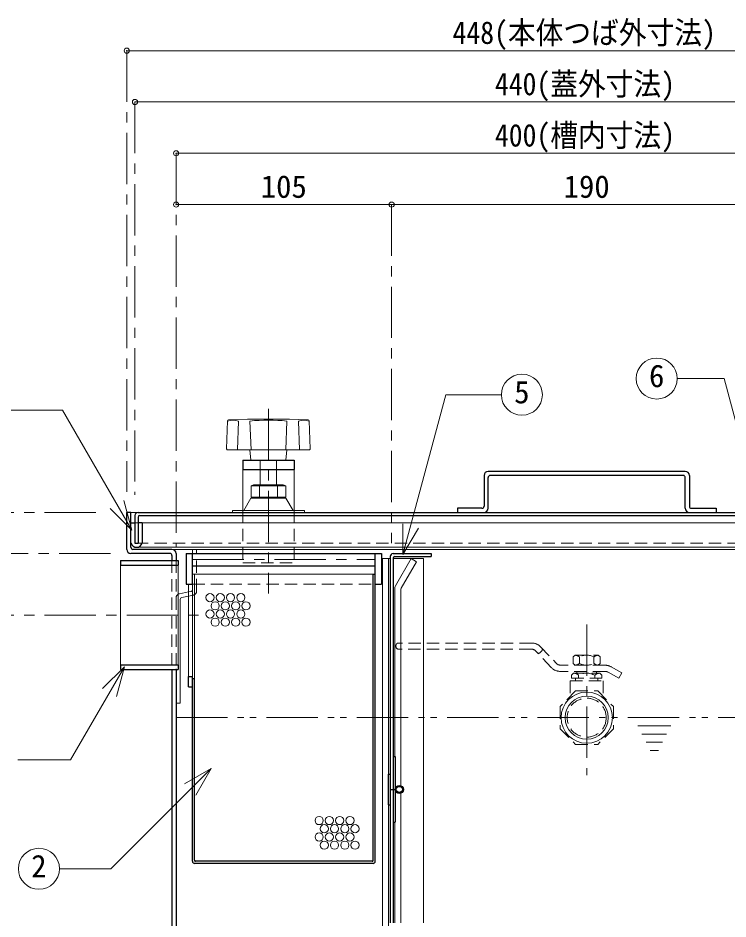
# Model space of a CAD drawing. Units: millimetres at full size, sheet at 1:5; details may follow other scales. Extents: x -1061 to 964, y -679 to 726.
# Drawn here: x -758.9 to -413.1, y -384.6 to 54.4 of the extents above; entities that cross this region are included whole.
import ezdxf
from ezdxf.enums import TextEntityAlignment as Align

# ---------------------------------------------------------------- set-up
doc = ezdxf.new("R2010")
doc.units = ezdxf.units.MM
doc.header["$LTSCALE"] = 5
doc.header["$PDMODE"] = 32
doc.header["$PDSIZE"] = 2.5
for name, pattern in [('CHAIN1', [8, 5, -1, 1, -1]), ('DASHED1', [1.8, 1.2, -0.6]), ('DOUBLE_CHAIN1', [8.8, 5, -1, 0.6, -0.6, 0.6, -1])]:
    doc.linetypes.add(name, pattern=pattern)
doc.layers.add('0-0', color=4, linetype='Continuous', lineweight=9)
doc.styles.add('ＭＳ ゴシック', font='')
doc.styles.get('ＭＳ ゴシック').set_extended_font_data('MS Gothic')

msp = doc.modelspace()

# ---------------------------------------------------------------- linework, layer by layer
at = {"layer": '0-0', "linetype": 'CHAIN1'}
for p, q in [((-705.901, 38.457), (-705.901, -176.543)), ((-701.901, 13.457), (-701.901, -178.043)), ((-681.901, -11.543), (-681.901, -203.543)), ((-576.901, -36.543), (-576.901, -201.543)), ((-636.901, -136.043), (-636.901, -226.043)), ((-905.901, -186.543), (-715.901, -186.543)), ((-713.901, -206.543), (-880.901, -206.543)), ((-673.901, -209.543), (-584.901, -209.543)), ((-905.901, -236.543), (-665.901, -236.543)), ((-481.901, -241.119), (-481.901, -314.543))]:
    msp.add_line(p, q, dxfattribs=at)
at = {"layer": '0-0'}
for p, q in [((-705.901, 38.457), (-257.901, 38.457)), ((-261.901, 13.457), (-701.901, 13.457)), ((-681.901, -11.543), (-281.901, -11.543)), ((-576.901, -36.543), (-681.901, -36.543)), ((-386.901, -36.543), (-576.901, -36.543)), ((-649.401, -165.543), (-649.401, -185.543)), ((-624.401, -165.543), (-624.401, -185.543)), ((-700.401, -186.543), (-703.901, -186.543)), ((-698.401, -191.543), (-265.401, -191.543)), ((-701.151, -203.543), (-379.901, -203.543)), ((-683.901, -204.543), (-673.901, -204.543)), ((-671.901, -204.543), (-379.901, -204.543)), ((-578.401, -209.043), (-577.651, -209.043)), ((-561.401, -209.043), (-576.151, -209.043)), ((-561.401, -209.043), (-561.401, -386.543)), ((-672.901, -216.543), (-585.901, -216.543))]:
    msp.add_line(p, q, dxfattribs=at)
at = {"layer": '0-0', "color": 7, "lineweight": 18}
for p, q in [((-571.392, -207.119), (-550.51, -129.187)), ((-523.472, -129.187), (-550.51, -129.187)), ((-737.249, -136.642), (-762.547, -136.642)), ((-703.424, -195.229), (-737.249, -136.642)), ((-656.768, -141.978), (-657.252, -155.525)), ((-656.292, -141.496), (-647.141, -141.055)), ((-652.024, -156.043), (-651.524, -142.043)), ((-646.66, -141.043), (-627.142, -141.043)), ((-645.89, -142.043), (-645.39, -156.043)), ((-627.911, -142.043), (-628.411, -156.043)), ((-617.509, -141.496), (-626.66, -141.055)), ((-621.778, -156.043), (-622.278, -142.043)), ((-617.033, -141.978), (-616.549, -155.525)), ((-656.752, -156.043), (-617.049, -156.043)), ((-645.901, -156.043), (-645.401, -161.043)), ((-627.901, -156.043), (-628.401, -161.043)), ((-640.901, -165.543), (-640.901, -173.143)), ((-632.901, -165.543), (-632.901, -173.143)), ((-645.301, -179.143), (-645.301, -173.543)), ((-645.301, -173.543), (-628.501, -173.543)), ((-644.101, -173.143), (-629.701, -173.143)), ((-641.301, -179.143), (-641.301, -173.543)), ((-632.501, -173.543), (-629.701, -173.143)), ((-632.501, -179.143), (-632.501, -173.543)), ((-628.501, -173.543), (-629.701, -173.143)), ((-628.501, -179.143), (-628.501, -173.543)), ((-645.401, -179.543), (-648.901, -185.543)), ((-645.401, -179.543), (-628.401, -179.543)), ((-645.301, -179.143), (-628.501, -179.143)), ((-632.501, -179.143), (-629.701, -179.543)), ((-628.501, -179.143), (-629.701, -179.543)), ((-628.401, -179.543), (-624.901, -185.543)), ((-703.424, -195.229), (-707.306, -180.741)), ((-703.424, -195.229), (-714.031, -184.623)), ((-654.401, -185.543), (-654.401, -186.543)), ((-654.401, -185.543), (-619.401, -185.543)), ((-619.401, -185.543), (-619.401, -186.543)), ((-571.392, -207.119), (-571.392, -192.119)), ((-571.392, -207.119), (-563.892, -194.129)), ((-673.901, -204.543), (-671.901, -204.543)), ((-673.901, -206.543), (-673.901, -204.543)), ((-671.901, -206.543), (-671.901, -204.543)), ((-578.401, -209.043), (-581.401, -209.043)), ((-581.401, -209.043), (-581.401, -436.543)), ((-578.401, -209.043), (-578.401, -314.043)), ((-574.999, -222.347), (-567.318, -209.043)), ((-572.2, -223.499), (-564.72, -210.543)), ((-564.72, -210.543), (-567.318, -209.043)), ((-708.901, -260.843), (-708.901, -212.243)), ((-680.901, -260.843), (-680.901, -212.243)), ((-673.901, -216.543), (-672.901, -216.543)), ((-672.901, -267.543), (-672.901, -216.543)), ((-675.901, -266.543), (-675.901, -221.543)), ((-673.901, -266.543), (-673.901, -221.543)), ((-575.401, -223.847), (-575.401, -305.543)), ((-680.294, -226.194), (-675.901, -225.312)), ((-675.901, -227.352), (-679.097, -227.994)), ((-572.401, -224.249), (-572.401, -319.689)), ((-679.901, -228.974), (-679.901, -279.543)), ((-707.058, -261.774), (-717.664, -272.381)), ((-707.058, -261.774), (-710.94, -276.263)), ((-681.901, -279.543), (-679.901, -279.543)), ((-664.776, -311.358), (-677.766, -318.858)), ((-664.776, -311.358), (-672.276, -324.349)), ((-572.401, -323.397), (-572.401, -386.543)), ((-578.401, -329.043), (-578.401, -436.543)), ((-575.401, -337.543), (-575.401, -386.543))]:
    msp.add_line(p, q, dxfattribs=at)
at = {"layer": '0-0', "color": 5, "lineweight": 25}
for p, q in [((-649.401, -161.043), (-649.401, -165.543)), ((-649.401, -161.043), (-624.401, -161.043)), ((-624.401, -161.043), (-624.401, -165.543)), ((-649.401, -165.543), (-624.401, -165.543)), ((-433.901, -166.543), (-529.901, -166.543)), ((-531.901, -168.543), (-531.901, -183.543)), ((-529.901, -184.543), (-529.901, -169.543)), ((-434.901, -168.543), (-528.901, -168.543)), ((-433.901, -184.543), (-433.901, -169.543)), ((-431.901, -168.543), (-431.901, -183.543)), ((-703.901, -186.543), (-705.901, -186.543)), ((-705.901, -204.543), (-705.901, -186.543)), ((-703.901, -203.543), (-703.901, -186.543)), ((-701.901, -188.043), (-701.901, -201.543)), ((-700.401, -186.543), (-263.401, -186.543)), ((-699.651, -188.043), (-264.151, -188.043)), ((-544.901, -184.543), (-544.901, -186.543)), ((-532.901, -184.543), (-544.901, -184.543)), ((-430.901, -184.543), (-418.901, -184.543)), ((-418.901, -184.543), (-418.901, -186.543)), ((-703.901, -191.543), (-701.901, -191.543)), ((-700.401, -188.793), (-700.401, -201.543)), ((-698.401, -191.543), (-700.401, -191.543)), ((-698.401, -191.543), (-698.401, -201.543)), ((-701.901, -201.543), (-700.401, -201.543)), ((-683.901, -204.543), (-702.901, -204.543)), ((-708.901, -210.043), (-680.901, -210.043)), ((-708.901, -210.043), (-708.901, -212.243)), ((-684.901, -206.543), (-703.901, -206.543)), ((-683.901, -207.543), (-683.901, -210.043)), ((-681.901, -206.543), (-681.901, -210.043)), ((-680.901, -210.043), (-680.901, -212.243)), ((-676.901, -206.543), (-581.901, -206.543)), ((-676.901, -206.543), (-676.901, -221.543)), ((-584.901, -356.543), (-584.901, -206.543)), ((-581.901, -206.543), (-581.901, -221.543)), ((-577.651, -208.043), (-577.651, -386.543)), ((-576.151, -206.543), (-557.651, -206.543)), ((-576.151, -208.793), (-576.151, -386.543)), ((-575.401, -208.043), (-557.651, -208.043)), ((-557.651, -206.543), (-557.651, -208.043)), ((-708.901, -212.243), (-680.901, -212.243)), ((-673.901, -212.543), (-584.901, -212.543)), ((-585.901, -216.543), (-584.901, -216.543)), ((-585.901, -356.043), (-585.901, -216.543)), ((-584.901, -221.543), (-581.901, -221.543)), ((-708.901, -260.843), (-680.901, -260.843)), ((-708.901, -260.843), (-708.901, -263.043)), ((-708.901, -263.043), (-680.901, -263.043)), ((-683.901, -263.043), (-683.901, -438.543)), ((-681.901, -263.043), (-681.901, -438.543)), ((-680.901, -260.843), (-680.901, -263.043)), ((-675.901, -266.543), (-673.901, -266.543)), ((-675.901, -271.543), (-675.901, -266.543)), ((-673.901, -356.543), (-673.901, -266.543)), ((-673.901, -267.543), (-672.901, -267.543)), ((-672.901, -356.043), (-672.901, -267.543)), ((-675.901, -271.543), (-673.901, -271.543)), ((-578.651, -314.043), (-577.651, -314.043)), ((-577.651, -321.543), (-575.151, -321.543)), ((-576.151, -337.543), (-575.151, -337.543)), ((-585.901, -357.543), (-672.901, -357.543)), ((-586.401, -356.543), (-672.401, -356.543))]:
    msp.add_line(p, q, dxfattribs=at)
at = {"layer": '0-0', "linetype": 'DASHED1'}
for p, q in [((-640.901, -161.043), (-640.901, -165.543)), ((-632.901, -161.043), (-632.901, -165.543)), ((-624.401, -185.543), (-624.401, -211.043)), ((-701.901, -191.543), (-700.401, -191.543)), ((-263.401, -201.543), (-700.401, -201.543)), ((-671.901, -224.911), (-671.901, -206.543)), ((-673.901, -221.543), (-584.901, -221.543)), ((-675.901, -225.312), (-674.704, -225.072)), ((-673.507, -226.872), (-675.901, -227.352)), ((-508.687, -250.181), (-573.601, -250.181)), ((-574.801, -251.981), (-574.801, -251.381)), ((-508.807, -253.181), (-573.601, -253.181)), ((-499.23, -262.068), (-506.611, -254.137)), ((-504.325, -252.061), (-496.789, -260.041)), ((-488.42, -256.984), (-487.556, -256.119)), ((-488.42, -260.116), (-488.42, -256.984)), ((-487.556, -256.119), (-476.246, -256.119)), ((-485.427, -260.116), (-485.427, -256.984)), ((-478.375, -260.116), (-478.375, -256.984)), ((-476.246, -256.119), (-475.381, -256.984)), ((-472.975, -260.981), (-494.607, -260.981)), ((-488.42, -260.116), (-487.556, -260.981)), ((-470.042, -261.747), (-464.868, -264.647)), ((-472.975, -263.981), (-494.838, -263.981)), ((-489.309, -265.864), (-488.327, -264.881)), ((-489.309, -267.343), (-489.309, -265.864)), ((-488.327, -264.881), (-475.475, -264.881)), ((-487.301, -268.543), (-487.301, -267.343)), ((-486.701, -264.881), (-486.701, -263.981)), ((-485.907, -267.343), (-485.907, -265.864)), ((-477.894, -267.343), (-477.894, -265.864)), ((-477.101, -264.881), (-477.101, -263.981)), ((-476.501, -268.543), (-476.501, -267.343)), ((-475.475, -264.881), (-474.492, -265.864)), ((-471.509, -264.364), (-466.335, -267.264)), ((-466.335, -267.264), (-464.868, -264.647)), ((-489.901, -268.543), (-473.901, -268.543)), ((-489.901, -268.543), (-489.901, -276.159)), ((-473.901, -268.543), (-473.901, -276.159)), ((-487.285, -273.543), (-494.901, -281.159)), ((-494.901, -281.159), (-494.901, -291.928)), ((-494.901, -291.928), (-487.285, -299.543)), ((-487.285, -299.543), (-476.516, -299.543))]:
    msp.add_line(p, q, dxfattribs=at)
at = {"layer": '0-0', "color": 7, "linetype": 'DASHED1', "lineweight": 18}
for p, q in [((-683.901, -210.043), (-683.901, -263.043)), ((-681.901, -210.043), (-681.901, -262.796)), ((-681.901, -263.043), (-681.901, -262.796))]:
    msp.add_line(p, q, dxfattribs=at)
at = {"layer": '0-0', "linetype": 'DOUBLE_CHAIN1'}
for p, q in [((-681.901, -286.543), (-401.076, -286.543)), ((-456.992, -290.543), (-440.992, -290.543)), ((-454.992, -294.543), (-442.992, -294.543)), ((-452.992, -298.543), (-444.992, -298.543)), ((-450.992, -302.543), (-446.992, -302.543))]:
    msp.add_line(p, q, dxfattribs=at)
at = {"layer": '0-0', "color": 7, "lineweight": 18}
for points in [[(-391.903, -207.37), (-414.964, -121.304), (-437.802, -121.304)], [(-645.301, -173.543), (-644.101, -173.143), (-641.301, -173.543)], [(-641.301, -173.543), (-636.901, -173.143), (-632.501, -173.543)], [(-645.301, -179.143), (-644.101, -179.543), (-641.301, -179.143), (-636.901, -179.543), (-632.501, -179.143)], [(-707.058, -261.774), (-733.258, -307.154), (-759.03, -307.154)], [(-664.776, -311.358), (-713.595, -360.178), (-738.692, -360.178)]]:
    msp.add_lwpolyline(points, dxfattribs=at)
at = {"layer": '0-0', "linetype": 'DASHED1'}
for points in [[(-649.401, -185.543), (-649.401, -211.043), (-624.401, -211.043)], [(-505.559, -255.268), (-505.475, -255.246), (-505.332, -255.207), (-505.192, -255.164), (-505.056, -255.115), (-504.925, -255.057), (-504.803, -254.988), (-504.736, -254.942), (-504.695, -254.909), (-504.626, -254.848), (-504.559, -254.783), (-504.494, -254.714), (-504.43, -254.644), (-504.366, -254.573), (-504.327, -254.532), (-504.251, -254.454), (-504.115, -254.321), (-503.981, -254.189), (-503.852, -254.054), (-503.736, -253.914), (-503.638, -253.765), (-503.591, -253.673), (-503.567, -253.615), (-503.532, -253.51), (-503.504, -253.401), (-503.483, -253.29), (-503.466, -253.176), (-503.452, -253.061), (-503.444, -252.994)], [(-476.246, -260.981), (-475.381, -260.116), (-475.381, -256.984)], [(-489.309, -267.343), (-474.492, -267.343), (-474.492, -265.864)], [(-487.285, -273.543), (-476.516, -273.543), (-468.901, -281.159), (-468.901, -291.928), (-476.516, -299.543)]]:
    msp.add_lwpolyline(points, dxfattribs=at)
at = {"layer": '0-0', "color": 5, "lineweight": 25}
for points in [[(-676.901, -221.543), (-673.901, -221.543), (-673.901, -206.543)], [(-576.151, -305.543), (-575.151, -305.543), (-575.151, -337.543)], [(-578.651, -314.043), (-578.651, -329.043), (-577.651, -329.043)]]:
    msp.add_lwpolyline(points, dxfattribs=at)
at = {"layer": '0-0', "color": 7, "lineweight": 18}
for centre in [(-447.802, -121.304), (-513.472, -129.187), (-748.692, -360.178)]:
    msp.add_circle(centre, 10, dxfattribs=at)
at = {"layer": '0-0'}
for centre, radius in [((-665.368, -228.033), 2), ((-660.368, -228.033), 2), ((-655.368, -228.033), 2), ((-650.368, -228.033), 2), ((-662.868, -232.033), 2), ((-657.868, -232.033), 2), ((-652.868, -232.033), 2), ((-647.868, -232.033), 2), ((-665.368, -236.033), 2), ((-660.368, -236.033), 2), ((-655.368, -236.033), 2), ((-650.368, -236.033), 2), ((-662.868, -240.033), 2), ((-657.868, -240.033), 2), ((-652.868, -240.033), 2), ((-647.868, -240.033), 2), ((-481.901, -286.543), 12.5), ((-481.901, -286.543), 10.5), ((-612.218, -336.681), 2), ((-607.218, -336.681), 2), ((-602.218, -336.681), 2), ((-597.218, -336.681), 2), ((-609.718, -340.681), 2), ((-604.718, -340.681), 2), ((-599.718, -340.681), 2), ((-594.718, -340.681), 2), ((-612.218, -344.681), 2), ((-609.718, -348.681), 2), ((-607.218, -344.681), 2), ((-604.718, -348.681), 2), ((-602.218, -344.681), 2), ((-599.718, -348.681), 2), ((-597.218, -344.681), 2), ((-594.718, -348.681), 2)]:
    msp.add_circle(centre, radius, dxfattribs=at)
at = {"layer": '0-0', "linetype": 'DASHED1'}
msp.add_circle((-481.901, -286.543), 9.5, dxfattribs=at)
at = {"layer": '0-0', "color": 5, "lineweight": 25}
for radius in [2, 1.5]:
    msp.add_circle((-573.151, -321.543), radius, dxfattribs=at)
at = {"layer": '0-0', "color": 7, "lineweight": 18}
for centre, radius, start, end in [((-654.147, -148.675), 7.131, 68.41681, 111.58319), ((-656.268, -141.996), 0.5, 92.76051, 177.95459), ((-646.66, -151.043), 10, 90, 92.76051), ((-636.901, -222.599), 81.055, 83.6327, 96.3673), ((-627.142, -151.043), 10, 87.23949, 90), ((-619.654, -148.675), 7.131, 68.41681, 111.58319), ((-617.533, -141.996), 0.5, 2.04541, 87.23949), ((-656.752, -155.543), 0.5, 177.95459, 270), ((-617.049, -155.543), 0.5, 270, 2.04541), ((-572.401, -223.847), 3, 150, 180), ((-570.901, -224.249), 1.5, 150, 180), ((-679.901, -228.155), 2, 101.34524, 120), ((-678.901, -228.974), 1, 101.34524, 180)]:
    msp.add_arc(centre, radius, start, end, dxfattribs=at)
at = {"layer": '0-0', "color": 5, "lineweight": 25}
for centre, radius, start, end in [((-529.901, -168.543), 2, 90, 180), ((-433.901, -168.543), 2, 0, 90), ((-528.901, -169.543), 1, 90, 180), ((-434.901, -169.543), 1, 0, 90), ((-532.901, -183.543), 1, 270, 0), ((-430.901, -183.543), 1, 180, 270), ((-700.401, -188.043), 1.5, 90, 180), ((-699.651, -188.793), 0.75, 90, 180), ((-531.901, -184.543), 2, 270, 0), ((-431.901, -184.543), 2, 180, 270), ((-701.151, -200.653), 2.891, 197.94525, 342.05475), ((-703.901, -204.543), 2, 180, 270), ((-702.901, -203.543), 1, 180, 270), ((-683.901, -206.543), 2, 0, 90), ((-684.901, -207.543), 1, 0, 90), ((-576.151, -208.043), 1.5, 90, 180), ((-575.401, -208.793), 0.75, 90, 180), ((-672.901, -356.543), 1, 180, 270), ((-672.401, -356.043), 0.5, 180, 270), ((-586.401, -356.043), 0.5, 270, 0), ((-585.901, -356.543), 1, 270, 0)]:
    msp.add_arc(centre, radius, start, end, dxfattribs=at)
at = {"layer": '0-0', "linetype": 'DASHED1'}
for centre, radius, start, end in [((-679.901, -228.155), 2, 120, 180), ((-674.901, -224.092), 1, 281.34524, 0), ((-673.901, -224.911), 2, 281.34524, 0), ((-573.601, -251.381), 1.2, 90, 180), ((-508.687, -256.181), 6, 43.36342, 90), ((-573.601, -251.981), 1.2, 180, 270), ((-508.807, -256.181), 3, 42.93989, 90), ((-487.682, -259.483), 3.366, 47.9341, 87.847), ((-481.901, -263.739), 7.62, 62.43681, 117.56319), ((-476.119, -259.483), 3.366, 92.153, 132.0659), ((-494.838, -257.981), 6, 222.93989, 270), ((-494.607, -257.981), 3, 223.36342, 270), ((-487.682, -257.617), 3.366, 272.153, 312.0659), ((-481.901, -253.361), 7.62, 242.43681, 297.56319), ((-476.119, -257.617), 3.366, 227.9341, 267.847), ((-472.975, -266.981), 6, 60.72895, 90), ((-488.148, -267.91), 3.034, 42.40661, 93.37449), ((-481.901, -273.54), 8.659, 62.43681, 117.56319), ((-475.653, -267.91), 3.034, 86.62551, 137.59339), ((-472.975, -266.981), 3, 60.72895, 90)]:
    msp.add_arc(centre, radius, start, end, dxfattribs=at)
at = {"layer": '0-0', "color": 1}
for p in [(-705.901, 38.457), (-701.901, 13.457), (-681.901, -11.543), (-681.901, -36.543), (-576.901, -36.543)]:
    msp.add_point(p, dxfattribs=at)

# ---------------------------------------------------------------- texts
at = {"layer": '0-0', "color": 7, "style": 'ＭＳ ゴシック', "width": 0.9}
for s, p in [('448(本体つば外寸法)', (-547.213, 38.457)), ('440(蓋外寸法)', (-526.588, 13.457)), ('400(槽内寸法)', (-526.588, -11.543))]:
    msp.add_text(s, height=11, dxfattribs=at).set_placement(p, align=Align.BOTTOM_LEFT)
at = {"layer": '0-0', "color": 7, "style": 'ＭＳ ゴシック'}
for s, p in [('105', (-640.651, -36.543)), ('190', (-493.151, -36.543)), ('6', (-451.552, -128.804)), ('5', (-517.222, -136.687)), ('2', (-752.442, -367.678))]:
    msp.add_text(s, height=11, dxfattribs=at).set_placement(p, align=Align.BOTTOM_LEFT)

doc.saveas('drawing.dxf')
